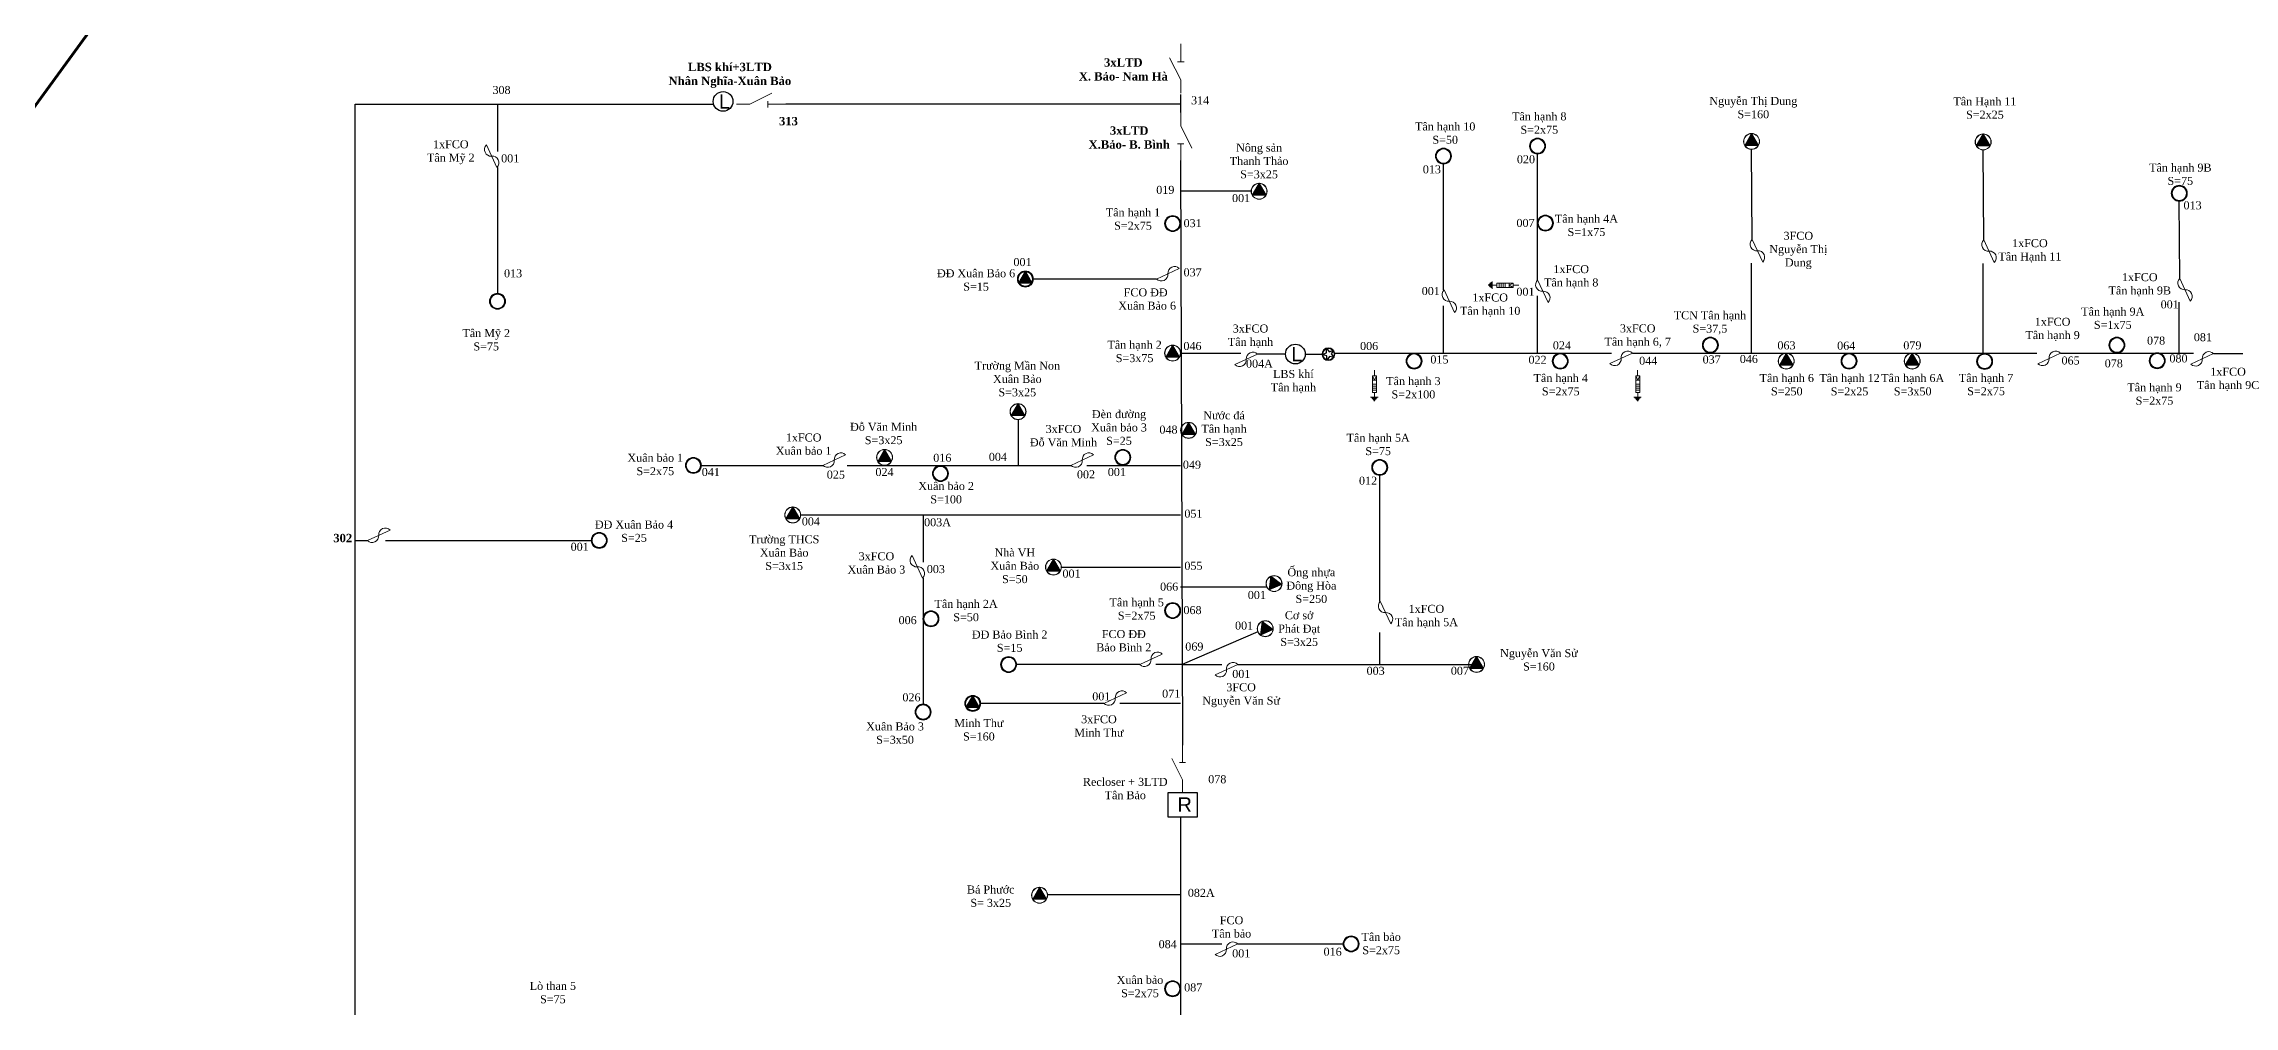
# Model space of a CAD drawing. Header units: inches. Extents: x 4393 to 9189, y -189 to 2360.
# Drawn here: x 5831 to 6587, y 1145 to 1477 of the extents above; entities that cross this region are included whole.
import ezdxf
from ezdxf.enums import TextEntityAlignment as Align

# ---------------------------------------------------------------- set-up
doc = ezdxf.new("R2010")
doc.units = ezdxf.units.IN
doc.header["$MEASUREMENT"] = 0
doc.linetypes.add('DASHED', pattern=[0.75, 0.5, -0.25])
for name, color, linetype, lineweight in [('Day 22kV', 1, 'Continuous', 25), ('Khung', 7, 'Continuous', 20), ('TBA', 5, 'Continuous', 18), ('Text', 7, 'Continuous', 15), ('Thiet bi', 3, 'Continuous', 18)]:
    doc.layers.add(name, color=color, linetype=linetype, lineweight=lineweight)
doc.layers.add('TEXT477TANPHU', color=7, linetype='Continuous')
doc.styles.get("Standard").update_dxf_attribs({"font": 'arial.ttf'})
doc.styles.add('TimeNRoman', font='times.ttf')
doc.styles.add('TimeNRoman-B', font='timesbd.ttf')

# ---------------------------------------------------------------- blocks, each defined once
blk = doc.blocks.new('TBA 1P')
h = blk.add_hatch(color=4)
h.set_gradient(color1=(0, 0, 255), one_color=1, tint=1, name='SPHERICAL')
h.paths.add_polyline_path([(0.8, 0.8, 1), (-0.8, 0.8, 1)])
h.paths.add_polyline_path([(-0.77, 0.8, -1), (0.77, 0.8, -1)], flags=16)
at = {"color": 0}
for radius in [0.8, 0.769, 0.759, 0.759, 0.748, 0.737, 0.726, 0.715]:
    blk.add_circle((0, 0.8), radius, dxfattribs=at)
blk = doc.blocks.new('FCO')
at = {"color": 0}
blk.add_lwpolyline([(0, 0, 0.707499), (1.13, 0.53, -0.707499), (2.26, 1.05, -5.301682)], format="xyb", dxfattribs=at)
blk.add_lwpolyline([(0, 0), (2.26, 1.05)], dxfattribs=at)
blk = doc.blocks.new('TBA 3P')
h = blk.add_hatch(color=4)
h.set_gradient(color1=(0, 0, 255), one_color=1, tint=1, name='INVSPHERICAL')
h.paths.add_polyline_path([(-0.01, 1.58), (0, 1.6, 0.414214), (-0.8, 0.8, 0.131652), (-0.69, 0.4), (-0.68, 0.42, -0.12747), (-0.78, 0.8, -0.409402)])
h = blk.add_hatch(color=4)
h.set_gradient(color1=(0, 0, 255), one_color=1, tint=1, name='INVSPHERICAL')
h.paths.add_polyline_path([(0.8, 0.8, 1), (-0.8, 0.8, 1)])
h.paths.add_polyline_path([(-0.78, 0.8, -1), (0.78, 0.8, -1)], flags=16)
h = blk.add_hatch()
h.set_pattern_fill('AR-HBONE', color=4, scale=0.25, style=0)
h.paths.add_polyline_path([(0.69, 0.4), (0.67, 0.4, -0.566432), (-0.67, 0.4), (-0.69, 0.4, 0.57735)])
h = blk.add_hatch(color=4)
h.set_gradient(color1=(0, 0, 255), one_color=1, tint=1, name='SPHERICAL')
h.paths.add_polyline_path([(0, 1.6), (0.01, 1.58, -0.409402), (0.78, 0.8, -0.12747), (0.68, 0.42), (0.69, 0.4, 0.131652), (0.8, 0.8, 0.414214)])
at = {"color": 0}
blk.add_lwpolyline([(0, 1.6, 0, 1.39, 0), (0, 0.4, 0, 0, 0)], format="xyseb", dxfattribs=at)
blk.add_lwpolyline([(-0.69, 0.4), (0.69, 0.4), (0, 1.6)], close=True, dxfattribs=at)
for radius in [0.8, 0.778]:
    blk.add_circle((0, 0.8), radius, dxfattribs=at)
blk = doc.blocks.new('LA')
at = {"color": 0}
for p, q in [((0.52, -1.72), (0.52, -2.28)), ((0.33, -2.28), (0.53, -2.69)), ((0.33, -2.28), (0.74, -2.28)), ((0.33, -3.92), (0.33, -2.28)), ((0.33, -2.69), (0.74, -2.69)), ((0.33, -3.1), (0.74, -3.1)), ((0.33, -3.3), (0.74, -3.3)), ((0.33, -3.51), (0.74, -3.51)), ((0.33, -3.71), (0.74, -3.71)), ((0.74, -3.92), (0.33, -3.92)), ((0.53, -2.69), (0.74, -2.28)), ((0.53, -3.92), (0.53, -4.39)), ((0.74, -2.28), (0.74, -3.92)), ((0.88, -4.39), (0.14, -4.39)), ((0.22, -4.48), (0.8, -4.48)), ((0.3, -4.58), (0.72, -4.58)), ((0.38, -4.67), (0.64, -4.67)), ((0.46, -4.77), (0.56, -4.77))]:
    blk.add_line(p, q, dxfattribs=at)
blk = doc.blocks.new('ALTD')
at = {"color": 0}
for points in [[(3.38, 1.08), (1.27, 0), (0, 0)], [(2.99, 0.31), (2.99, -0.31)], [(2.99, 0), (4.73, 0)]]:
    blk.add_lwpolyline(points, dxfattribs=at)
blk = doc.blocks.new('ngoi sao')
at = {"layer": 'Day 22kV', "color": 1}
for p, q in [((7789, 2470), (7803.5, 2474.7)), ((7803.5, 2465.3), (7789, 2470)), ((7803.5, 2474.7), (7803.5, 2490)), ((7803.5, 2490), (7812.5, 2477.6)), ((7803.5, 2450), (7803.5, 2465.3)), ((7812.5, 2462.4), (7803.5, 2450)), ((7812.5, 2477.6), (7827, 2482.3)), ((7827, 2457.7), (7812.5, 2462.4)), ((7827, 2482.3), (7818, 2470)), ((7818, 2470), (7827, 2457.7))]:
    blk.add_line(p, q, dxfattribs=at)
blk = doc.blocks.new('báo sự cố')
at = {"layer": 'Day 22kV', "color": 1, "xscale": 0.1313280000002237, "yscale": 0.1313280000002237, "zscale": 0.1313280000002237}
blk.add_blockref('ngoi sao', (6759.61, 2134.29, 3), dxfattribs=at)
at = {"layer": 'TBA', "xscale": 3.449999999999818, "yscale": 3.449999999999818, "zscale": 3.449999999999818, "rotation": 90}
blk.add_blockref('TBA 1P', (7788, 2458.76), dxfattribs=at)
blk = doc.blocks.new('Re')
at = {"layer": 'Day 22kV', "color": 0}
blk.add_lwpolyline([(1873.29, 178.55), (1883.26, 178.55), (1883.26, 170.06), (1873.29, 170.06)], close=True, dxfattribs=at)
at = {"layer": 'TEXT477TANPHU', "color": 7, "true_color": 0xffffff, "insert": (1876.47, 176.87), "char_height": 5, "attachment_point": 1}
blk.add_mtext_dynamic_manual_height_columns('R', width=1.1505, gutter_width=1, heights=[0], dxfattribs=at)
blk = doc.blocks.new('LBS khí')
blk.add_circle((1.09, -1.12), 3.4)
at = {"layer": 'TEXT477TANPHU', "color": 7, "true_color": 0xffffff, "insert": (-0.34, 1.36), "char_height": 5, "attachment_point": 1}
blk.add_mtext_dynamic_manual_height_columns('L', width=1.1505, gutter_width=1, heights=[0], dxfattribs=at)

msp = doc.modelspace()

# ---------------------------------------------------------------- linework, layer by layer
at = {"color": 5}
for p, q in [((5938.39, 1403.42), (5938.39, 1456.19)), ((5938.39, 806.83), (5938.39, 1403.42)), ((5938.39, 1305.77), (5938.39, 1305.77)), ((5938.39, 1305.77), (5942.75, 1305.77)), ((5948.91, 1305.77), (6019.85, 1305.77))]:
    msp.add_line(p, q, dxfattribs=at)
at = {"layer": 'Day 22kV', "color": 5}
for p, q in [((6266.15, 1370.04), (6272.03, 1370.04)), ((6464.58, 1370.36), (6518.57, 1370.36)), ((6526.66, 1370.34), (6572.64, 1370.34)), ((6579.5, 1370.2), (6606.04, 1370.2)), ((6167.08, 1347.41), (6167.08, 1331.64)), ((6249.84, 1274.22), (6223.74, 1262.97)), ((6223.18, 1183.46), (6177.26, 1183.46))]:
    msp.add_line(p, q, dxfattribs=at)
for points in [[(6223.18, 1459.58), (6223.18, 1453.34)], [(5938.39, 1456.19), (6062.07, 1456.19)], [(5987.51, 1456.19), (5987.51, 1439.93)], [(6223.18, 1456.19), (6087.03, 1456.19)], [(6223.18, 1436.76), (6223.83, 1235.15)], [(6346.31, 1395.6), (6346.31, 1439.01)], [(6420.35, 1409.55), (6420.14, 1440.6)], [(6500.24, 1409.42), (6500.03, 1440.46)], [(5987.51, 1434.41), (5987.51, 1391)], [(6313.85, 1392.14), (6313.85, 1435.56)], [(6247.5, 1426.19), (6223.18, 1426.19)], [(6567.85, 1396.13), (6567.64, 1422.73)], [(6420.14, 1370.36), (6420.14, 1401.42)], [(6500.03, 1370.22), (6500.03, 1401.28)], [(6214.89, 1395.92), (6172.37, 1395.92)], [(6313.85, 1370.36), (6313.85, 1386.62)], [(6346.31, 1370.36), (6346.31, 1390.08)], [(6567.64, 1370.34), (6567.64, 1387.99)], [(6223.18, 1370.36), (6243.89, 1370.36)], [(6259.36, 1370.04), (6249.71, 1370.04)], [(6276.31, 1370.36), (6371.86, 1370.36)], [(6379.04, 1370.36), (6464.58, 1370.36)], [(6057.84, 1331.64), (6099.78, 1331.64)], [(6108.18, 1331.64), (6185.32, 1331.64)], [(6190.84, 1331.64), (6223.18, 1331.64)], [(6291.84, 1284.75), (6291.84, 1328.17)], [(6092.13, 1314.53), (6223.18, 1314.53)], [(6134.34, 1314.53), (6134.34, 1298.27)], [(6134.34, 1292.75), (6134.34, 1249.33)], [(6182.06, 1296.55), (6223.18, 1296.55)], [(6223.18, 1289.79), (6252.86, 1289.79)], [(6291.84, 1262.97), (6291.84, 1274.01)], [(6209.06, 1262.94), (6166.53, 1262.94)], [(6223.74, 1262.97), (6214.58, 1262.94)], [(6223.74, 1262.97), (6237.37, 1262.97)], [(6242.89, 1262.97), (6323.67, 1262.97)], [(6196.73, 1249.55), (6154.21, 1249.55)], [(6223.18, 1249.55), (6202.25, 1249.55)], [(6223.18, 1210.35), (6223.1, 810.97)], [(6223.17, 1166.59), (6237.35, 1166.59)], [(6242.87, 1166.59), (6279.23, 1166.59)]]:
    msp.add_lwpolyline(points, dxfattribs=at)
at = {"layer": 'Day 22kV', "color": 0}
msp.add_lwpolyline([(6218.85, 1218.84), (6228.82, 1218.84), (6228.82, 1210.35), (6218.85, 1210.35)], close=True, dxfattribs=at)
at = {"layer": 'Khung', "color": 2, "linetype": 'DASHED', "ltscale": 35}
msp.add_lwpolyline([(5588.92, 970.78, 1.01, 1.01, 0), (5588.92, 884.44, 1.01, 0.966, 0.414214), (5618.92, 854.44, 0.966, 0.966, 0), (5779.82, 854.44, 0.966, 0.966, 0.41421), (5809.82, 884.44, 0.966, 0.966, 0), (5809.83, 1414.41, 0.966, 0.966, -0.158703), (5819.41, 1443.84, 0.966, 0.966, 0), (5941.1, 1610.89, 0.966, 0.966, -0.237066), (5981.01, 1631.45, 0.966, 0.966, 0), (6196.38, 1633.63, 0.966, 0.966, 0)], format="xyseb", dxfattribs=at)

# ---------------------------------------------------------------- block references
at = {"color": 0}
for p in [(6064.23, 1458.3), (6261.66, 1371.16)]:
    msp.add_blockref('LBS khí', p, dxfattribs=at)
at = {"layer": 'Day 22kV', "color": 6, "xscale": 0.8000000000000539, "yscale": 0.8000000000001819, "zscale": 0.8000000000000539, "rotation": 75.06858282184567}
msp.add_blockref('báo sự cố', (6569.97, -5154.72), dxfattribs=at)
at = {"layer": 'Day 22kV', "color": 0}
msp.add_blockref('Re', (4345.56, 1040.29), dxfattribs=at)
at = {"layer": 'TBA', "xscale": 3.450000000000728, "yscale": 3.450000000000728, "zscale": 3.450000000000728}
for name, p in [('TBA 1P', (6346.31, 1439.01)), ('TBA 3P', (6420.14, 1440.6)), ('TBA 3P', (6500.03, 1440.46)), ('TBA 1P', (6313.85, 1435.56)), ('TBA 3P', (6250.26, 1423.43)), ('TBA 1P', (6567.7, 1422.73)), ('TBA 1P', (6220.42, 1412.3)), ('TBA 1P', (6349, 1412.44)), ('TBA 3P', (6169.61, 1393.16)), ('TBA 1P', (6169.61, 1393.16)), ('TBA 3P', (6220.42, 1367.6)), ('TBA 1P', (6405.91, 1370.36)), ('TBA 1P', (6546.17, 1370.36)), ('TBA 1P', (6303.7, 1364.86)), ('TBA 1P', (6354.14, 1364.84)), ('TBA 3P', (6432.11, 1364.84)), ('TBA 1P', (6453.75, 1364.84)), ('TBA 3P', (6475.54, 1364.84)), ('TBA 1P', (6500.54, 1364.75)), ('TBA 3P', (6167.08, 1347.41)), ('TBA 3P', (6225.94, 1340.96)), ('TBA 3P', (6121.05, 1331.63)), ('TBA 1P', (6055.08, 1328.87)), ('TBA 1P', (6140.32, 1326.07)), ('TBA 1P', (6203.21, 1331.64)), ('TBA 1P', (6291.84, 1328.17)), ('TBA 3P', (6089.37, 1311.77)), ('TBA 3P', (6179.3, 1293.79)), ('TBA 1P', (6137.05, 1275.96)), ('TBA 1P', (6220.42, 1278.8)), ('TBA 1P', (6163.83, 1260.19)), ('TBA 3P', (6325.26, 1260.21)), ('TBA 3P', (6151.45, 1246.79)), ('TBA 1P', (6151.45, 1246.79)), ('TBA 3P', (6174.52, 1180.61)), ('TBA 1P', (6281.99, 1163.83)), ('TBA 1P', (6220.41, 1148.37))]:
    msp.add_blockref(name, p, dxfattribs=at)
at = {"layer": 'TBA', "yscale": 3.450000000000728}
for name, p, xscale, zscale, rotation in [('TBA 1P', (5987.51, 1391), 3.450000000000728, 3.450000000000728, 180), ('TBA 1P', (6562.84, 1367.74), 3.450000000000728, 3.450000000000728, 90), ('TBA 1P', (6025.37, 1305.77), 3.450000000000728, 3.450000000000728, 90), ('TBA 3P', (6256.48, 1288.34), 3.45000000000057, 3.45000000000057, 23.14536722428987), ('TBA 3P', (6253.46, 1272.77), 3.45000000000057, 3.45000000000057, 23.14536722428987), ('TBA 1P', (6134.34, 1249.33), 3.450000000000728, 3.450000000000728, 180)]:
    msp.add_blockref(name, p, dxfattribs=dict(at, xscale=xscale, zscale=zscale, rotation=rotation))
at = {"layer": 'Thiet bi'}
for name, p, xscale, yscale, zscale, rotation in [('ALTD', (6223.24, 1460.03), 3.600000000000364, 3.600000000000364, 3.600000000000364, 90), ('ALTD', (6223.19, 1453.28), 3.600000000000364, 3.600000000000364, 3.600000000000364, 270), ('FCO', (5987.31, 1434.41), 3.450000000000728, 3.450000000000728, 3.450000000000728, 90), ('FCO', (6420.35, 1409.55), 3.450000000000728, 3.450000000000728, 3.450000000000728, 270), ('FCO', (6500.24, 1409.42), 3.450000000000728, 3.450000000000728, 3.450000000000728, 270), ('FCO', (6314.05, 1392.14), 3.450000000000728, 3.450000000000728, 3.450000000000728, 270), ('LA', (6345.81, 1395.6), 3.450000000000728, 3.450000000000728, 3.450000000000728, 270), ('FCO', (6346.31, 1395.6), 3.450000000000728, 3.450000000000728, 3.450000000000728, 270), ('FCO', (6567.85, 1396.13), 3.450000000000728, 3.450000000000728, 3.450000000000728, 270), ('FCO', (6379.04, 1370.36), 3.450000000000728, 3.450000000000728, 3.450000000000728, 180), ('FCO', (6134.14, 1292.75), 3.450000000000728, 3.450000000000728, 3.450000000000728, 90), ('FCO', (6292.04, 1284.75), 3.450000000000728, 3.450000000000728, 3.450000000000728, 270), ('FCO', (6242.89, 1262.97), 3.450000000000728, 3.450000000000728, 3.450000000000728, 180), ('ALTD', (6223.83, 1218.84), 3.450000000000728, 3.450000000000728, 3.450000000000728, 90), ('FCO', (6242.87, 1166.59), 3.450000000000728, 3.450000000000728, 3.450000000000728, 180)]:
    msp.add_blockref(name, p, dxfattribs=dict(at, xscale=xscale, yscale=yscale, zscale=zscale, rotation=rotation))
for name, p, xscale, yscale, zscale in [('ALTD', (6070.01, 1456.19), 3.600000000000364, 3.600000000000364, 3.600000000000364), ('FCO', (6214.89, 1395.92), 3.450000000000728, 3.450000000000728, 3.450000000000728), ('FCO', (6241.92, 1366.41), 3.450000000000728, 3.450000000000728, 3.450000000000728), ('FCO', (6518.87, 1366.71), 3.450000000000728, 3.450000000000728, 3.450000000000728), ('FCO', (6571.71, 1366.57), 3.450000000000728, 3.450000000000728, 3.450000000000728), ('LA', (6288.24, 1370.36), 3.450000000000728, 3.450000000000728, 3.450000000000728), ('LA', (6379.04, 1370.36), 3.450000000000728, 3.450000000000728, 3.450000000000728), ('FCO', (6099.78, 1331.64), 3.450000000000728, 3.450000000000728, 3.450000000000728), ('FCO', (6185.32, 1331.64), 3.450000000000728, 3.450000000000728, 3.450000000000728), ('FCO', (5942.63, 1305.71), 3.450000000000728, 3.450000000000728, 3.450000000000728), ('FCO', (6209.06, 1262.94), 3.450000000000728, 3.450000000000728, 3.450000000000728), ('FCO', (6196.73, 1249.55), 3.450000000000728, 3.450000000000728, 3.450000000000728)]:
    msp.add_blockref(name, p, dxfattribs=dict(at, xscale=xscale, yscale=yscale, zscale=zscale))

# ---------------------------------------------------------------- texts
at = {"layer": 'Text'}
for s, height, style, p in [('308', 2.76, 'TimeNRoman', (5988.9, 1459.76)), ('314', 2.76, 'TimeNRoman', (6229.89, 1456.19)), ('313', 2.88, 'TimeNRoman-B', (6087.89, 1448.95)), ('001', 2.76, 'TimeNRoman', (5991.9, 1436.15)), ('020', 2.76, 'TimeNRoman', (6342.31, 1435.84)), ('013', 2.76, 'TimeNRoman', (6309.85, 1432.38)), ('019', 2.76, 'TimeNRoman', (6217.89, 1425.3)), ('001', 2.76, 'TimeNRoman', (6244.03, 1422.46)), ('013', 2.76, 'TimeNRoman', (6572.28, 1419.97)), ('031', 2.76, 'TimeNRoman', (6227.32, 1413.82)), ('007', 2.76, 'TimeNRoman', (6342.16, 1413.9)), ('013', 2.76, 'TimeNRoman', (5992.88, 1396.51)), ('001', 2.76, 'TimeNRoman', (6168.62, 1400.38)), ('037', 2.76, 'TimeNRoman', (6227.32, 1396.85)), ('001', 2.76, 'TimeNRoman', (6309.46, 1390.4)), ('001', 2.76, 'TimeNRoman', (6342.13, 1390.15)), ('001', 2.76, 'TimeNRoman', (6564.38, 1385.8)), ('078', 2.76, 'TimeNRoman', (6559.68, 1373.3)), ('081', 2.76, 'TimeNRoman', (6575.83, 1374.48)), ('046', 2.76, 'TimeNRoman', (6227.26, 1371.45)), ('004A', 2.76, 'TimeNRoman', (6250.36, 1365.35)), ('006', 2.76, 'TimeNRoman', (6288.2, 1371.44)), ('015', 2.76, 'TimeNRoman', (6312.46, 1366.8)), ('022', 2.76, 'TimeNRoman', (6346.31, 1366.69)), ('024', 2.76, 'TimeNRoman', (6354.71, 1371.66)), ('044', 2.76, 'TimeNRoman', (6384.48, 1366.35)), ('037', 2.76, 'TimeNRoman', (6406.37, 1366.8)), ('046', 2.76, 'TimeNRoman', (6419.19, 1366.96)), ('063', 2.76, 'TimeNRoman', (6432.18, 1371.66)), ('064', 2.76, 'TimeNRoman', (6452.79, 1371.57)), ('079', 2.76, 'TimeNRoman', (6475.61, 1371.66)), ('065', 2.76, 'TimeNRoman', (6530.18, 1366.44)), ('078', 2.76, 'TimeNRoman', (6545.08, 1365.46)), ('080', 2.76, 'TimeNRoman', (6567.41, 1367.15)), ('048', 2.76, 'TimeNRoman', (6218.98, 1342.6)), ('041', 2.76, 'TimeNRoman', (6061.09, 1327.97)), ('024', 2.76, 'TimeNRoman', (6121.01, 1327.97)), ('016', 2.76, 'TimeNRoman', (6140.96, 1332.88)), ('004', 2.76, 'TimeNRoman', (6160.13, 1333.2)), ('002', 2.76, 'TimeNRoman', (6190.53, 1327.16)), ('001', 2.76, 'TimeNRoman', (6201.17, 1327.97)), ('049', 2.76, 'TimeNRoman', (6227.08, 1330.5)), ('025', 2.76, 'TimeNRoman', (6104.23, 1327.08)), ('012', 2.76, 'TimeNRoman', (6287.83, 1324.99)), ('051', 2.76, 'TimeNRoman', (6227.59, 1313.62)), ('302', 2.88, 'TimeNRoman-B', (5934.13, 1305.14)), ('004', 2.76, 'TimeNRoman', (6095.61, 1310.93)), ('003A', 2.76, 'TimeNRoman', (6139.31, 1310.64)), ('001', 2.76, 'TimeNRoman', (6015.87, 1302.19)), ('003', 2.76, 'TimeNRoman', (6138.73, 1294.49)), ('001', 2.76, 'TimeNRoman', (6185.54, 1292.95)), ('055', 2.76, 'TimeNRoman', (6227.59, 1295.64)), ('066', 2.76, 'TimeNRoman', (6219.21, 1288.43)), ('001', 2.76, 'TimeNRoman', (6249.46, 1285.57)), ('006', 2.76, 'TimeNRoman', (6129, 1276.88)), ('068', 2.76, 'TimeNRoman', (6227.27, 1280.34)), ('001', 2.76, 'TimeNRoman', (6245.07, 1275)), ('069', 2.76, 'TimeNRoman', (6227.9, 1267.78)), ('003', 2.76, 'TimeNRoman', (6290.45, 1259.41)), ('007', 2.76, 'TimeNRoman', (6319.52, 1259.41)), ('001', 2.76, 'TimeNRoman', (6244.11, 1258.33)), ('026', 2.76, 'TimeNRoman', (6130.32, 1250.26)), ('001', 2.76, 'TimeNRoman', (6195.82, 1250.59)), ('071', 2.76, 'TimeNRoman', (6219.91, 1251.52)), ('078', 2.76, 'TimeNRoman', (6235.82, 1222.01)), ('082A', 2.76, 'TimeNRoman', (6230.29, 1182.82)), ('084', 2.76, 'TimeNRoman', (6218.71, 1165.11)), ('001', 2.76, 'TimeNRoman', (6244.09, 1161.94)), ('016', 2.76, 'TimeNRoman', (6275.61, 1162.51)), ('087', 2.76, 'TimeNRoman', (6227.52, 1150.2))]:
    msp.add_text(s, height=height, dxfattribs=dict(at, style=style)).set_placement(p, align=Align.CENTER)
at = {"layer": 'Text', "attachment_point": 5}
for s, insert, char_height, width, style in [('LBS khí+3LTD\\PNhân Nghĩa-Xuân Bảo', (6067.68, 1466.18), 2.88, 42.4596, 'TimeNRoman-B'), ('3xLTD\\PX. Bảo- Nam Hà', (6203.39, 1468.19), 2.88, 31.0346, 'TimeNRoman-B'), ('Nguyễn Thị Dung\\PS=160', (6420.74, 1455.03), 2.76, 36.0086, 'TimeNRoman'), ('Tân Hạnh 11\\PS=2x25', (6500.63, 1454.89), 2.76, 36.0086, 'TimeNRoman'), ('Tân hạnh 8\\PS=2x75', (6346.9, 1449.69), 2.76, 36.0086, 'TimeNRoman'), ('1xFCO\\PTân Mỹ 2', (5971.4, 1439.65), 2.76, 36.0086, 'TimeNRoman'), ('3xLTD\\PX.Bảo- B. Bình', (6205.43, 1444.69), 2.88, 29.9069, 'TimeNRoman-B'), ('Tân hạnh 10\\PS=50', (6314.44, 1446.23), 2.76, 36.0086, 'TimeNRoman'), ('Nông sản\\PThanh Thảo \\PS=3x25', (6250.23, 1436.62), 2.76, 29.4097, 'TimeNRoman'), ('Tân hạnh 9B\\PS=75', (6568.04, 1432.04), 2.76, 36.0086, 'TimeNRoman'), ('Tân hạnh 1\\PS=2x75', (6206.74, 1416.6), 2.76, 36.0086, 'TimeNRoman'), ('Tân hạnh 4A\\PS=1x75', (6363.16, 1414.4), 2.76, 36.0086, 'TimeNRoman'), ('3FCO\\PNguyễn Thị Dung', (6436.26, 1405.78), 2.76, 21.5504, 'TimeNRoman'), ('1xFCO\\PTân Hạnh 11', (6516.15, 1405.64), 2.76, 21.5504, 'TimeNRoman'), ('ĐĐ Xuân Bảo 6\\PS=15', (6152.61, 1395.58), 2.76, 36.0086, 'TimeNRoman'), ('1xFCO\\PTân h{\\fTimes New Roman|b0|i0|c0|p18;ạnh} 8', (6357.91, 1396.69), 2.76, 21.5504, 'TimeNRoman'), ('1xFCO\\PTân hạnh 9B', (6554.06, 1393.92), 2.76, 36.0086, 'TimeNRoman'), ('FCO ĐĐ\\P Xuân Bảo 6', (6211.1, 1389), 2.76, 54.1864, 'TimeNRoman'), ('1xFCO\\PTân hạnh 10', (6329.96, 1386.9), 2.76, 21.5504, 'TimeNRoman'), ('TCN Tân h{\\fTimes New Roman|b0|i0|c0|p18;ạ}nh{\\H1.091x;\\P}S=37,5', (6405.78, 1380.8), 2.76, 36.0086, 'TimeNRoman'), ('Tân hạnh 9A\\PS=1x75', (6544.74, 1382.39), 2.76, 36.0086, 'TimeNRoman'), ('Tân Mỹ 2\\PS=75', (5983.62, 1374.95), 2.76, 36.0086, 'TimeNRoman'), ('3xFCO\\PTân hạnh', (6247.28, 1376.2), 2.76, 24.4907, 'TimeNRoman'), ('3xFCO\\PTân hạnh 6, 7', (6380.85, 1376.25), 2.76, 25.0043, 'TimeNRoman'), ('1xFCO\\PTân hạnh 9', (6523.98, 1378.53), 2.76, 36.0086, 'TimeNRoman'), ('Tr{\\fTimes New Roman|b0|i0|c163|p18;ư}ờng Mần Non\\PXuân Bảo\\PS=3x25', (6166.83, 1361.43), 2.76, 32.4108, 'TimeNRoman'), ('Tân hạnh 2\\PS=3x75', (6207.29, 1370.92), 2.76, 36.0086, 'TimeNRoman'), ('LBS khí \\PTân hạnh', (6262.06, 1360.53), 2.76, 24.4907, 'TimeNRoman'), ('Tân hạnh 3\\PS=2x100', (6303.48, 1358.4), 2.76, 36.0086, 'TimeNRoman'), ('Tân hạnh 4\\PS=2x75', (6354.31, 1359.45), 2.76, 36.0086, 'TimeNRoman'), ('Tân hạnh 6\\PS=250', (6432.28, 1359.45), 2.76, 36.0086, 'TimeNRoman'), ('Tân hạnh 12\\PS=2x25', (6453.93, 1359.45), 2.76, 36.0086, 'TimeNRoman'), ('Tân hạnh 6A\\PS=3x50', (6475.72, 1359.45), 2.76, 36.0086, 'TimeNRoman'), ('Tân h{\\fTimes New Roman|b0|i0|c0|p18;ạnh} 7\\PS=2x75', (6501.03, 1359.51), 2.76, 36.0086, 'TimeNRoman'), ('1xFCO\\PTân hạnh 9C', (6584.51, 1361.3), 2.76, 36.0086, 'TimeNRoman'), ('Tân hạnh 9\\PS=2x75', (6559.13, 1356.24), 2.76, 36.0086, 'TimeNRoman'), ('{\\fTimes New Roman|b0|i0|c238|p34;Đ}ỗ V{\\fTimes New Roman|b0|i0|c238|p34;ă}n Minh\\PS=3x25', (6120.72, 1342.62), 2.76, 32.4108, 'TimeNRoman'), ('3xFCO\\P{\\fTimes New Roman|b0|i0|c238|p18;Đ}ỗ V{\\fTimes New Roman|b0|i0|c238|p18;ă}n Minh', (6182.75, 1341.87), 2.76, 36.5748, 'TimeNRoman'), ('{\\fTimes New Roman|b0|i0|c238|p18;Đ}èn {\\fTimes New Roman|b0|i0|c238|p18;đ\\fTimes New Roman|b0|i0|c163|p18;ư}ờng\\PXuân bảo 3\\PS=25', (6201.91, 1344.7), 2.76, 36.0086, 'TimeNRoman'), ('N{\\fTimes New Roman|b0|i0|c163|p18;ư}ớc {\\fTimes New Roman|b0|i0|c238|p18;đ}á\\PTân hạnh\\PS=3x25', (6238.14, 1344.27), 2.76, 32.4108, 'TimeNRoman'), ('1xFCO\\PXuân bảo 1', (6093.12, 1338.94), 2.76, 36.5748, 'TimeNRoman'), ('Tân hạnh 5A\\PS=75', (6291.31, 1338.84), 2.76, 36.0086, 'TimeNRoman'), ('Xuân bảo 1\\PS=2x75', (6041.94, 1331.93), 2.76, 36.0086, 'TimeNRoman'), ('Xuân bảo 2\\PS=100', (6142.28, 1322.2), 2.76, 36.0086, 'TimeNRoman'), ('ĐĐ Xuân Bảo 4 \\PS=25', (6034.6, 1308.92), 2.76, 36.0086, 'TimeNRoman'), ('Tr{\\fTimes New Roman|b0|i0|c163|p18;ư}ờng THCS\\PXuân Bảo\\PS=3x15', (6086.4, 1301.52), 2.76, 32.4108, 'TimeNRoman'), ('3xFCO\\PXuân Bảo 3', (6118.23, 1297.99), 2.76, 36.0086, 'TimeNRoman'), ('Nhà VH\\PXuân Bảo\\PS=50', (6165.98, 1296.99), 2.76, 32.4108, 'TimeNRoman'), ('Ống nhựa\\P{\\fTimes New Roman|b0|i0|c238|p18;Đ}ông Hòa\\PS=250', (6268.27, 1290.17), 2.76, 36.0086, 'TimeNRoman'), ('Tân hạnh 2A\\PS=50', (6149.16, 1281.56), 2.76, 36.0086, 'TimeNRoman'), ('Tân hạnh 5\\PS=2x75', (6208.02, 1282.09), 2.76, 36.0086, 'TimeNRoman'), ('C{\\fTimes New Roman|b0|i0|c163|p18;ơ} sở\\PPhát {\\fTimes New Roman|b0|i0|c238|p18;Đ}ạt\\PS=3x25', (6264.06, 1275.33), 2.76, 36.0086, 'TimeNRoman'), ('1xFCO\\PTân hạnh 5A', (6307.95, 1279.51), 2.76, 21.5504, 'TimeNRoman'), ('ĐĐ Bảo Bình 2\\PS=15', (6164.2, 1270.98), 2.76, 36.0086, 'TimeNRoman'), ('FCO ĐĐ\\PBảo Bình 2', (6203.57, 1271.14), 2.76, 54.1864, 'TimeNRoman'), ('Nguyễn Văn Sử\\PS=160', (6346.79, 1264.55), 2.76, 32.7449, 'TimeNRoman'), ('3FCO\\PNguyễn Văn Sử', (6244.03, 1252.36), 2.76, 31.7599, 'TimeNRoman'), ('Xuân Bảo 3\\PS=3x50', (6124.66, 1239.28), 2.76, 36.0086, 'TimeNRoman'), ('Minh Thư\\PS=160', (6153.58, 1240.42), 2.76, 32.4108, 'TimeNRoman'), ('3xFCO\\PMinh Thư', (6194.99, 1241.76), 2.76, 32.0354, 'TimeNRoman'), ('Recloser + 3LTD Tân Bảo', (6204.07, 1220.16), 2.76, 33.4124, 'TimeNRoman'), ('Bá Phước\\PS= 3x25', (6157.66, 1183.03), 2.76, 25.3357, 'TimeNRoman'), ('FCO\\PTân bảo', (6240.74, 1172.43), 2.76, 24.4907, 'TimeNRoman'), ('Tân bảo\\PS=2x75', (6292.35, 1166.69), 2.76, 25.3357, 'TimeNRoman'), ('Lò than 5\\PS=75', (6006.61, 1149.78), 2.76, 36.0086, 'TimeNRoman'), ('Xuân bảo\\PS=2x75', (6209.14, 1151.86), 2.76, 36.0086, 'TimeNRoman')]:
    msp.add_mtext(s, dxfattribs=dict(at, insert=insert, char_height=char_height, width=width, style=style))
at = {"layer": 'TEXT477TANPHU', "color": 7, "true_color": 0xffffff, "char_height": 5, "attachment_point": 1}
for s, insert in [('L', (6261.32, 1372.51)), ('R', (6222.03, 1217.16))]:
    msp.add_mtext_dynamic_manual_height_columns(s, width=1.1505, gutter_width=1, heights=[0], dxfattribs=dict(at, insert=insert))

doc.saveas('drawing.dxf')
